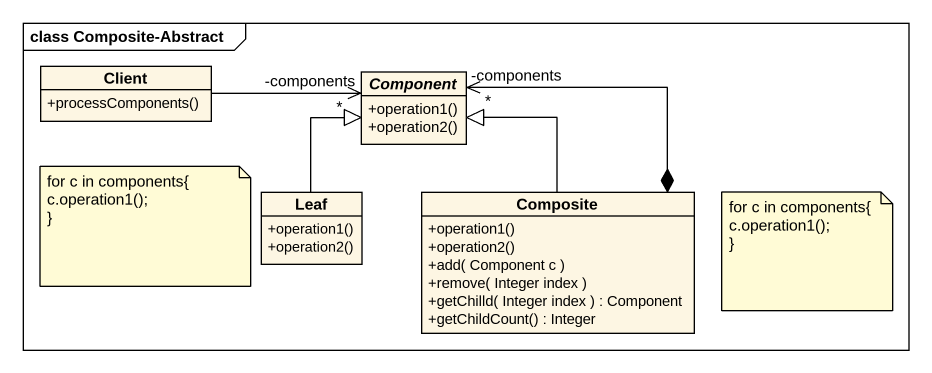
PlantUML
@startuml
mainframe class Composite-Abstract
hide circle
hide empty members
skinparam classAttributeIconSize 0
class Client {
  +processComponents()
}
abstract class "Component" as Component_ {
  +operation1()
  +operation2()
}
class Leaf {
  +operation1()
  +operation2()
}
class Composite {
  +operation1()
  +operation2()
  +add( Component c )
  +remove( Integer index )
  +getChilld( Integer index ) : Component
  +getChildCount() : Integer
}
Client -right-> "*\n-components" Component_
Leaf -up-|> Component_
Composite -up-|> Component_
Composite *-up-> "-components\n*" Component_
note as N1
  for c in components{
  c.operation1();
  ~}
end note
note as N2
  for c in components{
  c.operation1();
  ~}
end note
@enduml
